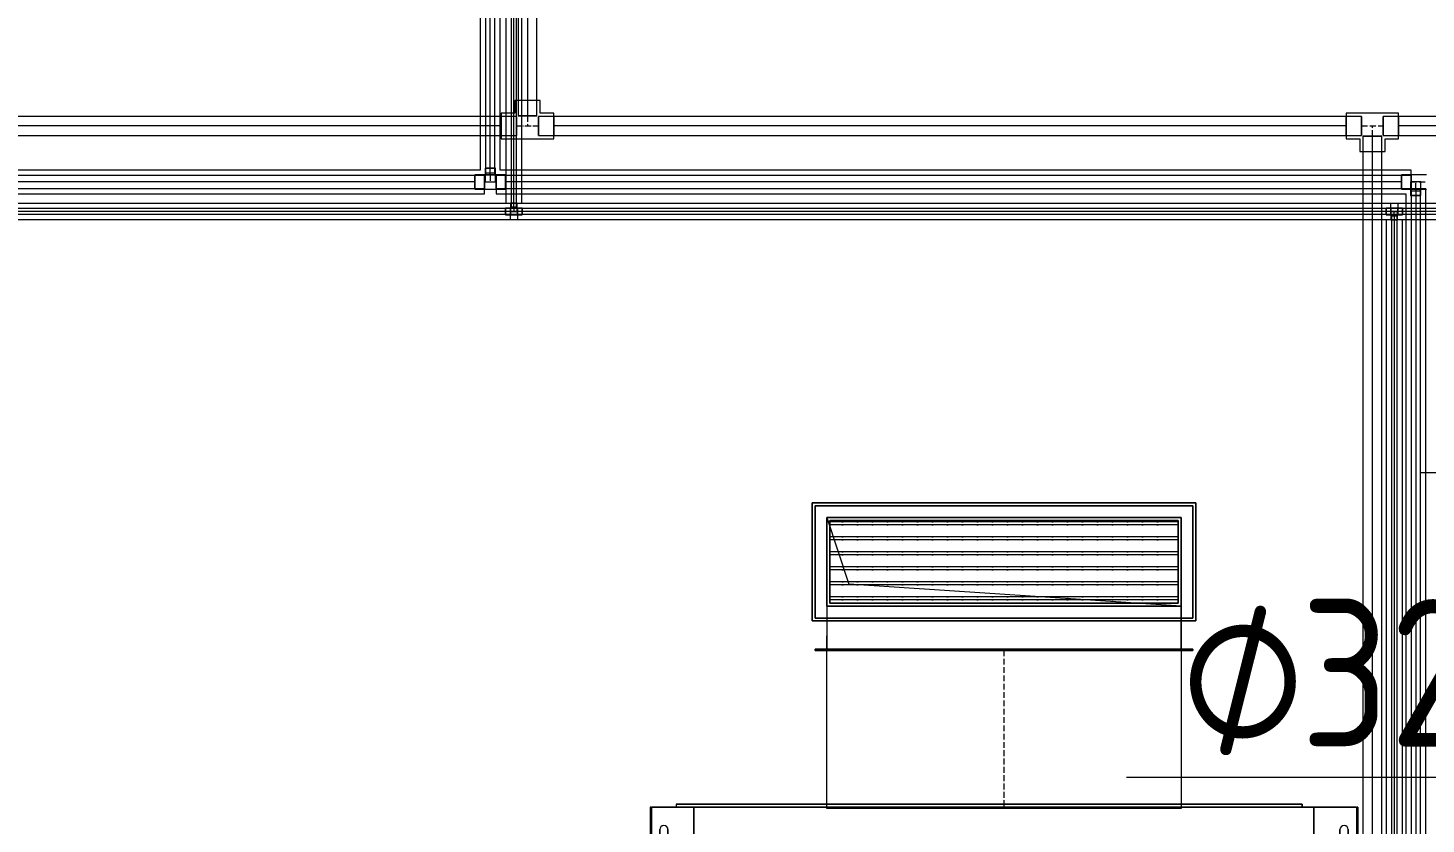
# Model space of a CAD drawing. Header units: millimetres. Extents: x -88595 to 880822, y -1054509 to -148035.
# Drawn here: x 430134 to 432502, y -244645 to -243296 of the extents above; entities that cross this region are included whole.
import ezdxf

# ---------------------------------------------------------------- set-up
doc = ezdxf.new("R2010")
doc.units = ezdxf.units.MM
doc.linetypes.add('$7$ADSK_Осевая', pattern=[14, 10, -2, 0, -2])
for name, color, linetype, lineweight in [('Воздуховоды', 7, 'Continuous', 18), ('Изоляция', 7, 'Continuous', 18), ('Марки', 7, 'Continuous', 20), ('Оборудование', 7, 'Continuous', 18), ('Трубопровод', 7, 'Continuous', 18), ('Трубопроводы', 7, 'Continuous', 18)]:
    doc.layers.add(name, color=color, linetype=linetype, lineweight=lineweight)
doc.styles.add('$1$GOST Common_9', font='GOST_Common.ttf', dxfattribs={"width": 0.9, "height": 250})
doc.styles.add('$5$GOST Common', font='GOST_Common.ttf', dxfattribs={"width": 0.9, "height": 250})

# ---------------------------------------------------------------- blocks, each defined once
blk = doc.blocks.new('$0$ADSK_Канальный блок кондиционера1 - AD242MJERAB-3267365-В_Координация_3 этаж ОВ3')
at = {"layer": 'Оборудование', "color": 150, "true_color": 0x0080ff}
for p, q in [((-599, 0), (-599, -72)), ((-597, 0), (-599, 0)), ((-597, 0), (-599, 0)), ((-599, 0), (-599, -72)), ((-597, 0), (-596, 0)), ((-597, 0), (-525, 0)), ((-597, 0), (-597, -72)), ((-525, 0), (-596, 0)), ((505, 5), (-555, 5)), ((-555, 5), (505, 5)), ((-555, 5), (-555, 0)), ((-555, 5), (-555, 0)), ((505, 0), (-555, 0)), ((-555, 0), (505, 0)), ((525, 0), (-525, 0)), ((-525, 0), (525, 0)), ((-525, 0), (-525, -697)), ((-525, 0), (-525, -697)), ((-525, -72), (-525, 0)), ((-525, 0), (-525, -72)), ((505, 0), (505, 5)), ((505, 5), (505, 0)), ((525, -697), (525, 0)), ((525, 0), (525, -697)), ((525, 0), (597, 0)), ((596, 0), (525, 0)), ((525, -72), (525, 0)), ((525, 0), (525, -72)), ((596, 0), (597, 0)), ((599, 0), (597, 0)), ((599, 0), (597, 0)), ((597, 0), (597, -72)), ((599, -72), (599, 0)), ((599, 0), (599, -72)), ((-583, -54), (-583, -38)), ((-583, -38), (-583, -54)), ((-569, -38), (-569, -54)), ((-569, -54), (-569, -38)), ((569, -38), (569, -54)), ((569, -54), (569, -38)), ((583, -54), (583, -38)), ((583, -38), (583, -54)), ((-599, -72), (-597, -72)), ((-599, -72), (-597, -72)), ((-525, -72), (-597, -72)), ((-596, -72), (-597, -72)), ((-596, -72), (-525, -72)), ((525, -72), (596, -72)), ((597, -72), (525, -72)), ((615, -87), (525, -87)), ((525, -87), (525, -287)), ((525, -287), (525, -87)), ((525, -87), (615, -87)), ((597, -72), (596, -72)), ((597, -72), (599, -72)), ((597, -72), (599, -72)), ((615, -287), (615, -87)), ((615, -87), (615, -287)), ((525, -287), (615, -287)), ((615, -287), (525, -287)), ((550, -414.5), (525, -414.5)), ((525, -414.5), (525, -439.5)), ((525, -414.5), (525, -439.5)), ((550, -439.5), (550, -414.5)), ((550, -439.5), (550, -414.5)), ((525, -439.5), (550, -439.5)), ((582, -506.25), (525, -506.25)), ((525, -506.25), (525, -515.75)), ((525, -506.25), (525, -515.75)), ((525, -515.75), (582, -515.75)), ((582, -515.75), (582, -506.25)), ((582, -515.75), (582, -506.25)), ((582, -573.06), (525, -573.06)), ((525, -573.06), (525, -588.94)), ((525, -573.06), (525, -588.94)), ((525, -588.94), (582, -588.94)), ((582, -588.94), (582, -573.06)), ((582, -588.94), (582, -573.06)), ((-599, -645), (-599, -697)), ((-597, -645), (-599, -645)), ((-597, -645), (-599, -645)), ((-599, -645), (-599, -697)), ((-597, -645), (-596, -645)), ((-597, -645), (-525, -645)), ((-597, -645), (-597, -697)), ((-525, -645), (-596, -645)), ((-525, -645), (-525, -697)), ((-525, -697), (-525, -645)), ((525, -645), (597, -645)), ((596, -645), (525, -645)), ((525, -645), (525, -697)), ((525, -697), (525, -645)), ((596, -645), (597, -645)), ((599, -645), (597, -645)), ((599, -645), (597, -645)), ((597, -645), (597, -697)), ((599, -697), (599, -645)), ((599, -645), (599, -697)), ((-583, -679), (-583, -663)), ((-583, -663), (-583, -679)), ((-569, -663), (-569, -679)), ((-569, -679), (-569, -663)), ((569, -663), (569, -679)), ((569, -679), (569, -663)), ((583, -679), (583, -663)), ((583, -663), (583, -679)), ((-599, -697), (-597, -697)), ((-599, -697), (-597, -697)), ((-525, -697), (-597, -697)), ((-596, -697), (-597, -697)), ((-596, -697), (-525, -697)), ((505, -697), (-555, -697)), ((-555, -697), (505, -697)), ((-555, -697), (-555, -720)), ((-555, -697), (-555, -720)), ((525, -697), (-525, -697)), ((-525, -697), (525, -697)), ((505, -720), (505, -697)), ((505, -697), (505, -720)), ((525, -697), (596, -697)), ((597, -697), (525, -697)), ((597, -697), (596, -697)), ((597, -697), (599, -697)), ((597, -697), (599, -697)), ((505, -720), (-555, -720)), ((-555, -720), (505, -720))]:
    blk.add_line(p, q, dxfattribs=at)
for centre, start, end in [((-576, -38), 360, 180), ((-576, -38), 360, 180), ((576, -38), 0, 180), ((576, -38), 0, 180), ((-576, -54), 180, 0), ((-576, -54), 180, 360), ((576, -54), 180, 360), ((576, -54), 180, 0), ((-576, -663), 0, 180), ((-576, -663), 0, 180), ((576, -663), 0, 180), ((576, -663), 0, 180), ((-576, -679), 180, 0), ((-576, -679), 180, 0), ((576, -679), 180, 0), ((576, -679), 180, 0)]:
    blk.add_arc(centre, 7, start, end, dxfattribs=at)
blk = doc.blocks.new('$0$ADSK_Решетка вентиляционная жалюзийная_Приточная2 - Решетка приточная_Однорядная-4279700-В_Координация_3 этаж ОВ3')
at = {"layer": 'Воздуховоды', "lineweight": 9, "true_color": 0xffffff}
h = blk.add_hatch(dxfattribs=at)
h.set_pattern_fill('FP_29', style=0, pattern_type=2)
h.set_pattern_definition([(180, (7207.025, 25279.722), (3e-15, 25.4), [25.4, 0, 0, 0]), (180, (7207.025, 25284.802), (3e-15, 25.4), [25.4, 0, 0, 0])])
h.paths.add_polyline_path([(7502, 25199.6), (7502, 25339.6), (6912, 25339.6), (6912, 25199.6)])
at = {"layer": 'Воздуховоды', "color": 140, "true_color": 0x1bb3e4}
for p, q in [((6882, 25169.6), (6882, 25369.6)), ((6882, 25369.6), (7532, 25369.6)), ((7532, 25369.6), (6882, 25369.6)), ((6882, 25369.6), (6882, 25169.6)), ((7532, 25369.6), (7532, 25169.6)), ((7532, 25169.6), (7532, 25369.6)), ((6907, 25194.6), (6907, 25344.6)), ((6907, 25344.6), (7507, 25344.6)), ((7507, 25344.6), (6907, 25344.6)), ((6907, 25344.6), (6907, 25194.6)), ((7502, 25339.6), (6912, 25339.6)), ((6912, 25339.6), (6912, 25199.6)), ((6912, 25199.6), (6912, 25339.6)), ((6912, 25339.6), (7502, 25339.6)), ((6912, 25199.6), (6912, 25339.6)), ((6912, 25339.6), (7502, 25339.6)), ((7502, 25339.6), (6912, 25339.6)), ((6912, 25339.6), (6912, 25199.6)), ((7502, 25199.6), (7502, 25339.6)), ((7502, 25339.6), (7502, 25199.6)), ((7502, 25339.6), (7502, 25199.6)), ((7502, 25199.6), (7502, 25339.6)), ((7507, 25344.6), (7507, 25194.6)), ((7507, 25194.6), (7507, 25344.6)), ((7507, 25194.6), (6907, 25194.6)), ((6907, 25194.6), (7507, 25194.6)), ((6912, 25199.6), (7502, 25199.6)), ((7502, 25199.6), (6912, 25199.6)), ((7502, 25199.6), (6912, 25199.6)), ((6912, 25199.6), (7502, 25199.6)), ((7532, 25169.6), (6882, 25169.6)), ((6882, 25169.6), (7532, 25169.6))]:
    blk.add_line(p, q, dxfattribs=at)
blk = doc.blocks.new('$0$ADSK_Отвод_Прямоугольный1 - Стандарт-4055406-В_Координация_3 этаж ОВ3')
at = {"layer": 'Воздуховоды', "color": 140, "true_color": 0x1bb3e4}
for p, q in [((6887, 23876.6), (7527, 23876.6)), ((7527, 23876.6), (6887, 23876.6)), ((6887, 23874.6), (6887, 23876.6)), ((6887, 23876.6), (6887, 23874.6)), ((6887, 23874.6), (7527, 23874.6)), ((7527, 23874.6), (6887, 23874.6)), ((6907, 23851.6), (6907, 23876.6)), ((6907, 23876.6), (7507, 23876.6)), ((7507, 23876.6), (6907, 23876.6)), ((6907, 23876.6), (6907, 23851.6)), ((6907, 23876.6), (7507, 23876.6)), ((7507, 23876.6), (6907, 23876.6)), ((6907, 23874.6), (6907, 23876.6)), ((6907, 23876.6), (6907, 23874.6)), ((6907, 23874.6), (7507, 23874.6)), ((7507, 23874.6), (6907, 23874.6)), ((7507, 23851.6), (7507, 23876.6)), ((7507, 23876.6), (7507, 23851.6)), ((7507, 23876.6), (7507, 23874.6)), ((7507, 23876.6), (7507, 23874.6)), ((7527, 23876.6), (7527, 23874.6)), ((7527, 23876.6), (7527, 23874.6)), ((6907, 23851.6), (6907, 23801.6)), ((6907, 23651.6), (6907, 23851.6)), ((7507, 23801.6), (7507, 23851.6)), ((7507, 23651.6), (7507, 23851.6)), ((7527, 23821.6), (6887, 23821.6)), ((6887, 23821.6), (6887, 23631.6)), ((6887, 23631.6), (6887, 23821.6)), ((6887, 23821.6), (7527, 23821.6)), ((7527, 23631.6), (7527, 23821.6)), ((7527, 23821.6), (7527, 23631.6)), ((6907, 23801.6), (6907, 23651.6)), ((6907, 23801.6), (7507, 23801.6)), ((6907, 23651.6), (6907, 23801.6)), ((6907, 23801.6), (7507, 23801.6)), ((7507, 23801.6), (6907, 23801.6)), ((6907, 23801.6), (6907, 23651.6)), ((7507, 23651.6), (7507, 23801.6)), ((7507, 23801.6), (7507, 23651.6)), ((7507, 23651.6), (7507, 23801.6)), ((6887, 23631.6), (7527, 23631.6)), ((7527, 23631.6), (6887, 23631.6)), ((6907, 23651.6), (7507, 23651.6)), ((7507, 23651.6), (6907, 23651.6)), ((7507, 23651.6), (6907, 23651.6)), ((6907, 23651.6), (7507, 23651.6))]:
    blk.add_line(p, q, dxfattribs=at)
blk = doc.blocks.new('$0$ADSK_M_Трубы - Диаметр_8-160846-В_Координация_3 этаж ОВ3')
at = {"layer": 'Марки'}
blk.add_line((0, 0), (8, 0), dxfattribs=at)

msp = doc.modelspace()

# ---------------------------------------------------------------- linework, layer by layer
at = {"layer": 'Воздуховоды', "color": 140, "true_color": 0x1bb3e4}
for p, q in [((432087.3, -244125.6), (431487.3, -244125.6)), ((431487.3, -244125.6), (431487.3, -244275.6)), ((431487.3, -244125.6), (431524.8, -244238.1)), ((432087.3, -244275.6), (432087.3, -244125.6)), ((432087.3, -244275.6), (431524.8, -244238.1)), ((431487.3, -244275.6), (432087.3, -244275.6)), ((432087.3, -244350.6), (431487.3, -244350.6)), ((431487.3, -244618.6), (431487.3, -244350.6)), ((432087.3, -244350.6), (432087.3, -244618.6)), ((432087.3, -244618.6), (431487.3, -244618.6))]:
    msp.add_line(p, q, dxfattribs=at)
at = {"layer": 'Воздуховоды', "color": 140, "linetype": '$7$ADSK_Осевая', "true_color": 0x1bb3e4}
msp.add_line((431787.3, -244350.6), (431787.3, -244618.6), dxfattribs=at)
at = {"layer": 'Изоляция', "color": 190, "true_color": 0x8000ff}
for p, q in [((430943.5, -238750.9), (430943.5, -243593.4)), ((430971, -243593.4), (430971, -238750.9)), ((431677.5, -243593.4), (425671.3, -243593.4)), ((430951.3, -243601.1), (430963.3, -243601.1)), ((430951.3, -243620.9), (430951.3, -243601.1)), ((430963.3, -243601.1), (430963.3, -243620.9)), ((436940.2, -243593.4), (431677.5, -243593.4)), ((432442.3, -243613.1), (432442.3, -243593.4)), ((432454.3, -243593.4), (432454.3, -243613.1)), ((425675, -243620.9), (431685.3, -243620.9)), ((431685.3, -243620.9), (436948, -243620.9)), ((432434.6, -243620.9), (432434.6, -245103.3)), ((432454.3, -243613.1), (432442.3, -243613.1)), ((432462.1, -245103.3), (432462.1, -243620.9))]:
    msp.add_line(p, q, dxfattribs=at)
at = {"layer": 'Изоляция', "color": 134, "true_color": 0x00a6a6}
for p, q in [((430900.3, -238836.8), (430900.3, -243537)), ((430934.2, -243537), (430934.2, -238836.8)), ((430900.3, -243537), (425731.3, -243537)), ((432476.6, -243537), (430934.2, -243537)), ((432476.6, -243566.6), (432476.6, -243537)), ((430907.2, -243545.1), (430927.4, -243545.1)), ((430907.3, -243577.2), (430907.3, -243545.3)), ((430927.3, -243545.3), (430927.3, -243577.2)), ((425738.2, -243577.2), (430907.3, -243577.2)), ((430927.3, -243577.2), (432467.6, -243577.2)), ((432467.6, -243577.2), (432467.6, -245157.4)), ((432501.5, -243569.1), (432474.5, -243569.1)), ((432501.5, -245157.4), (432501.5, -243569.1))]:
    msp.add_line(p, q, dxfattribs=at)
at = {"layer": 'Марки'}
msp.add_line((432492.5, -244049), (432728.3, -244049), dxfattribs=at)
at = {"layer": 'Трубопровод', "color": 24, "linetype": 'Continuous', "true_color": 0xa52900}
for p, q in [((430964.3, -238658.9), (430964.3, -243445.4)), ((430996.3, -243445.4), (430996.3, -238658.9)), ((430935.8, -243446.4), (426102.4, -243446.4)), ((430961.8, -243478.4), (430961.8, -243446.4)), ((430964.3, -243445.4), (430996.3, -243445.4)), ((430998.8, -243446.4), (430998.8, -243478.4)), ((432366.7, -243446.4), (431024.8, -243446.4)), ((432392.7, -243478.4), (432392.7, -243446.4)), ((432429.7, -243446.4), (432429.7, -243478.4)), ((436964.9, -243446.4), (432455.7, -243446.4)), ((426102.4, -243478.4), (430935.8, -243478.4)), ((431024.8, -243478.4), (432366.7, -243478.4)), ((432395.2, -243479.4), (432395.2, -245025.9)), ((432427.2, -243479.4), (432395.2, -243479.4)), ((432427.2, -245025.9), (432427.2, -243479.4)), ((432455.7, -243478.4), (436964.9, -243478.4))]:
    msp.add_line(p, q, dxfattribs=at)
at = {"layer": 'Трубопровод', "color": 24, "true_color": 0xa52900}
for p, q in [((430980.3, -238658.9), (430980.3, -243445.4)), ((430980.3, -238658.9), (430980.3, -243445.4)), ((430935.8, -243462.4), (426102.4, -243462.4)), ((430935.8, -243462.4), (426102.4, -243462.4)), ((432366.7, -243462.4), (431024.8, -243462.4)), ((432366.7, -243462.4), (431024.8, -243462.4)), ((436964.9, -243462.4), (432455.7, -243462.4)), ((436964.9, -243462.4), (432455.7, -243462.4)), ((432411.2, -245025.9), (432411.2, -243479.4)), ((432411.2, -245025.9), (432411.2, -243479.4))]:
    msp.add_line(p, q, dxfattribs=at)
at = {"layer": 'Трубопровод', "color": 190, "linetype": 'Continuous', "true_color": 0x8000ff}
for p, q in [((430952.5, -238750.9), (430952.5, -243601.1)), ((430962, -243601.1), (430962, -238750.9)), ((431685.3, -243602.4), (425671.3, -243602.4)), ((436940, -243602.4), (431685.3, -243602.4)), ((425671.3, -243611.9), (431685.3, -243611.9)), ((431685.3, -243611.9), (436940, -243611.9)), ((432443.6, -243613.1), (432443.6, -245103.3)), ((432453.1, -245103.3), (432453.1, -243613.1))]:
    msp.add_line(p, q, dxfattribs=at)
at = {"layer": 'Трубопровод', "color": 190, "true_color": 0x8000ff}
for p, q in [((430957.3, -243601.1), (430957.3, -238750.9)), ((430957.3, -243601.1), (430957.3, -238750.9)), ((431685.3, -243607.1), (425671.3, -243607.1)), ((431685.3, -243607.1), (425671.3, -243607.1)), ((436959.2, -243607.1), (431685.3, -243607.1)), ((436940, -243607.1), (431685.3, -243607.1)), ((432448.3, -243613.1), (432448.3, -245103.3)), ((432448.3, -243613.1), (432448.3, -245103.3))]:
    msp.add_line(p, q, dxfattribs=at)
at = {"layer": 'Трубопровод', "color": 134, "linetype": 'Continuous', "true_color": 0x00a6a6}
for p, q in [((430909.3, -238836.8), (430909.3, -243545.1)), ((430925.2, -243545.1), (430925.2, -238836.8)), ((430891.3, -243546), (425731.3, -243546)), ((432460.6, -243546), (430943.3, -243546)), ((425731.3, -243568.2), (430891.3, -243568.2)), ((430943.3, -243568.2), (432460.6, -243568.2)), ((432476.6, -243568.2), (432476.6, -243566.6)), ((432476.6, -243569.1), (432476.6, -245157.4)), ((432492.5, -245157.4), (432492.5, -243569.1))]:
    msp.add_line(p, q, dxfattribs=at)
at = {"layer": 'Трубопровод', "color": 134, "true_color": 0x00a6a6}
for p, q in [((430917.3, -243545.1), (430917.3, -238836.8)), ((430917.3, -243545.1), (430917.3, -238836.8)), ((430891.3, -243557.1), (425731.3, -243557.1)), ((430891.3, -243557.1), (425731.3, -243557.1)), ((432460.6, -243557.1), (430943.3, -243557.1)), ((432460.6, -243557.1), (430943.3, -243557.1)), ((432484.6, -243569.1), (432484.6, -245157.4)), ((432484.6, -243569.1), (432484.6, -245157.4))]:
    msp.add_line(p, q, dxfattribs=at)
at = {"layer": 'Трубопроводы', "color": 24, "true_color": 0xa52900}
for p, q in [((430958.8, -243419.4), (430958.8, -243440.9)), ((431001.8, -243419.4), (430958.8, -243419.4)), ((431001.8, -243419.4), (430958.8, -243419.4)), ((430964.3, -243419.4), (430964.3, -243445.4)), ((430980.3, -243419.4), (430964.3, -243419.4)), ((430980.3, -243419.4), (430964.3, -243419.4)), ((430996.3, -243419.4), (430980.3, -243419.4)), ((430996.3, -243419.4), (430980.3, -243419.4)), ((430996.3, -243445.4), (430996.3, -243419.4)), ((431001.8, -243440.9), (431001.8, -243419.4)), ((430958.8, -243440.9), (430935.8, -243440.9)), ((430935.8, -243440.9), (430935.8, -243483.9)), ((430935.8, -243440.9), (430935.8, -243483.9)), ((431024.8, -243440.9), (431001.8, -243440.9)), ((431024.8, -243483.9), (431024.8, -243440.9)), ((431024.8, -243483.9), (431024.8, -243440.9)), ((432392.7, -243440.9), (432366.7, -243440.9)), ((432366.7, -243440.9), (432366.7, -243483.9)), ((432366.7, -243440.9), (432366.7, -243483.9)), ((432429.7, -243440.9), (432392.7, -243440.9)), ((432455.7, -243440.9), (432429.7, -243440.9)), ((432455.7, -243483.9), (432455.7, -243440.9)), ((432455.7, -243483.9), (432455.7, -243440.9)), ((430961.8, -243446.4), (430935.8, -243446.4)), ((430935.8, -243478.4), (430935.8, -243446.4)), ((430935.8, -243478.4), (430935.8, -243446.4)), ((430961.8, -243446.4), (430961.8, -243478.4)), ((430961.8, -243446.4), (430961.8, -243478.4)), ((430980.3, -243445.4), (430964.3, -243445.4)), ((430996.3, -243445.4), (430980.3, -243445.4)), ((431001.8, -243446.4), (430998.8, -243446.4)), ((430998.8, -243450.7), (430998.8, -243446.4)), ((430998.8, -243450.7), (430998.8, -243446.4)), ((430998.8, -243478.4), (430998.8, -243450.7)), ((430998.8, -243478.4), (430998.8, -243450.7)), ((431024.8, -243446.4), (431001.8, -243446.4)), ((431024.8, -243446.4), (431024.8, -243478.4)), ((431024.8, -243446.4), (431024.8, -243478.4)), ((432392.7, -243446.4), (432366.7, -243446.4)), ((432366.7, -243478.4), (432366.7, -243446.4)), ((432366.7, -243478.4), (432366.7, -243446.4)), ((432392.7, -243446.4), (432392.7, -243478.4)), ((432392.7, -243446.4), (432392.7, -243478.4)), ((432455.7, -243446.4), (432429.7, -243446.4)), ((432429.7, -243474), (432429.7, -243446.4)), ((432429.7, -243474), (432429.7, -243446.4)), ((432455.7, -243446.4), (432455.7, -243478.4)), ((432455.7, -243446.4), (432455.7, -243478.4)), ((430935.8, -243478.4), (430961.8, -243478.4)), ((430935.8, -243483.9), (430961.8, -243483.9)), ((430961.8, -243483.9), (430998.8, -243483.9)), ((430998.8, -243478.4), (431024.8, -243478.4)), ((430998.8, -243483.9), (431024.8, -243483.9)), ((432366.7, -243478.4), (432392.7, -243478.4)), ((432366.7, -243483.9), (432389.7, -243483.9)), ((432389.7, -243483.9), (432389.7, -243505.4)), ((432395.2, -243479.4), (432395.2, -243505.4)), ((432395.2, -243479.4), (432411.2, -243479.4)), ((432411.2, -243479.4), (432427.2, -243479.4)), ((432427.2, -243505.4), (432427.2, -243479.4)), ((432429.7, -243478.4), (432429.7, -243474)), ((432429.7, -243478.4), (432429.7, -243474)), ((432429.7, -243478.4), (432432.7, -243478.4)), ((432432.7, -243478.4), (432455.7, -243478.4)), ((432432.7, -243483.9), (432455.7, -243483.9)), ((432432.7, -243505.4), (432432.7, -243483.9)), ((432389.7, -243505.4), (432432.7, -243505.4)), ((432389.7, -243505.4), (432432.7, -243505.4)), ((432395.2, -243505.4), (432411.2, -243505.4)), ((432395.2, -243505.4), (432411.2, -243505.4)), ((432411.2, -243505.4), (432427.2, -243505.4)), ((432411.2, -243505.4), (432427.2, -243505.4))]:
    msp.add_line(p, q, dxfattribs=at)
at = {"layer": 'Трубопроводы', "color": 24, "linetype": '$7$ADSK_Осевая', "true_color": 0xa52900}
for p, q in [((430961.8, -243462.4), (430998.8, -243462.4)), ((430980.3, -243445.4), (430980.3, -243462.4)), ((432392.7, -243462.4), (432429.7, -243462.4)), ((432411.2, -243479.4), (432411.2, -243462.4))]:
    msp.add_line(p, q, dxfattribs=at)
at = {"layer": 'Трубопроводы', "color": 134, "true_color": 0x00a6a6}
for p, q in [((430908.4, -243534.1), (430908.4, -243545.1)), ((430926.1, -243534.1), (430908.4, -243534.1)), ((430926.1, -243534.1), (430908.4, -243534.1)), ((430909.3, -243534.1), (430909.3, -243542.1)), ((430909.3, -243534.1), (430925.2, -243534.1)), ((430909.3, -243534.1), (430925.2, -243534.1)), ((430925.2, -243542.1), (430925.2, -243534.1)), ((430926.1, -243545.1), (430926.1, -243534.1)), ((430904.8, -243544.9), (430891.3, -243544.9)), ((430891.3, -243544.9), (430891.3, -243569.4)), ((430891.3, -243544.9), (430891.3, -243569.4)), ((430904.8, -243546), (430891.3, -243546)), ((430891.3, -243568.2), (430891.3, -243546)), ((430891.3, -243568.2), (430891.3, -243546)), ((430907.3, -243544.9), (430904.8, -243544.9)), ((430907.3, -243546), (430904.8, -243546)), ((430907.3, -243569.4), (430907.3, -243544.9)), ((430907.3, -243569.4), (430907.3, -243544.9)), ((430927.3, -243544.9), (430907.3, -243544.9)), ((430907.3, -243544.9), (430907.3, -243569.4)), ((430907.3, -243544.9), (430907.3, -243569.4)), ((430907.3, -243546), (430907.3, -243568.2)), ((430907.3, -243546), (430907.3, -243568.2)), ((430908.4, -243545.1), (430908.4, -243557.1)), ((430926.1, -243545.1), (430908.4, -243545.1)), ((430926.1, -243545.1), (430908.4, -243545.1)), ((430908.4, -243545.1), (430926.1, -243545.1)), ((430908.4, -243545.1), (430926.1, -243545.1)), ((430908.4, -243557.1), (430926.1, -243557.1)), ((430908.4, -243557.1), (430926.1, -243557.1)), ((430925.2, -243542.1), (430909.3, -243542.1)), ((430925.2, -243542.1), (430909.3, -243542.1)), ((430926.1, -243557.1), (430926.1, -243545.1)), ((430929.8, -243544.9), (430927.3, -243544.9)), ((430927.3, -243544.9), (430927.3, -243569.4)), ((430927.3, -243544.9), (430927.3, -243569.4)), ((430927.3, -243569.4), (430927.3, -243544.9)), ((430927.3, -243569.4), (430927.3, -243544.9)), ((430929.8, -243546), (430927.3, -243546)), ((430927.3, -243568.2), (430927.3, -243546)), ((430927.3, -243568.2), (430927.3, -243546)), ((430943.3, -243544.9), (430929.8, -243544.9)), ((430943.3, -243546), (430929.8, -243546)), ((430943.3, -243569.4), (430943.3, -243544.9)), ((430943.3, -243569.4), (430943.3, -243544.9)), ((430943.3, -243546), (430943.3, -243568.2)), ((430943.3, -243546), (430943.3, -243568.2)), ((432474.6, -243544.9), (432460.6, -243544.9)), ((432460.6, -243544.9), (432460.6, -243569.4)), ((432460.6, -243544.9), (432460.6, -243569.4)), ((432474.6, -243546), (432460.6, -243546)), ((432460.6, -243568.2), (432460.6, -243546)), ((432460.6, -243568.2), (432460.6, -243546)), ((432476.6, -243544.9), (432474.6, -243544.9)), ((432476.6, -243546), (432474.6, -243546)), ((432475.8, -243557.1), (432475.8, -243569.1)), ((432493.4, -243557.1), (432475.8, -243557.1)), ((432493.4, -243557.1), (432475.8, -243557.1)), ((432476.6, -243569.4), (432476.6, -243544.9)), ((432476.6, -243569.4), (432476.6, -243544.9)), ((432502.6, -243544.9), (432476.6, -243544.9)), ((432476.6, -243544.9), (432476.6, -243569.4)), ((432476.6, -243544.9), (432476.6, -243569.4)), ((432476.6, -243546), (432476.6, -243568.2)), ((432476.6, -243546), (432476.6, -243568.2)), ((432493.4, -243569.1), (432493.4, -243557.1)), ((430891.3, -243568.2), (430904.8, -243568.2)), ((430891.3, -243569.4), (430904.8, -243569.4)), ((430904.8, -243568.2), (430907.3, -243568.2)), ((430904.8, -243569.4), (430907.3, -243569.4)), ((430907.3, -243569.4), (430927.3, -243569.4)), ((430927.3, -243568.2), (430929.8, -243568.2)), ((430927.3, -243569.4), (430929.8, -243569.4)), ((430929.8, -243568.2), (430943.3, -243568.2)), ((430929.8, -243569.4), (430943.3, -243569.4)), ((432460.6, -243568.2), (432474.6, -243568.2)), ((432460.6, -243569.4), (432474.6, -243569.4)), ((432474.6, -243568.2), (432476.6, -243568.2)), ((432474.6, -243569.4), (432476.6, -243569.4)), ((432475.8, -243569.1), (432493.4, -243569.1)), ((432475.8, -243569.1), (432493.4, -243569.1)), ((432475.8, -243569.1), (432475.8, -243580.1)), ((432493.4, -243569.1), (432475.8, -243569.1)), ((432493.4, -243569.1), (432475.8, -243569.1)), ((432475.8, -243580.1), (432493.4, -243580.1)), ((432475.8, -243580.1), (432493.4, -243580.1)), ((432476.6, -243569.4), (432502.6, -243569.4)), ((432476.6, -243572.1), (432476.6, -243580.1)), ((432476.6, -243572.1), (432492.5, -243572.1)), ((432476.6, -243572.1), (432492.5, -243572.1)), ((432492.5, -243580.1), (432476.6, -243580.1)), ((432492.5, -243580.1), (432476.6, -243580.1)), ((432492.5, -243580.1), (432492.5, -243572.1)), ((432493.4, -243580.1), (432493.4, -243569.1))]:
    msp.add_line(p, q, dxfattribs=at)
at = {"layer": 'Трубопроводы', "color": 134, "linetype": '$7$ADSK_Осевая', "true_color": 0x00a6a6}
for p, q in [((430907.3, -243557.1), (430927.3, -243557.1)), ((430917.3, -243545.1), (430917.3, -243557.1)), ((432476.6, -243557.1), (432502.6, -243557.1)), ((432484.6, -243569.1), (432484.6, -243557.1))]:
    msp.add_line(p, q, dxfattribs=at)
at = {"layer": 'Трубопроводы', "color": 190, "true_color": 0x8000ff}
for p, q in [((430949.8, -243601.6), (430943.3, -243601.6)), ((430943.3, -243601.6), (430943.3, -243612.7)), ((430943.3, -243601.6), (430943.3, -243612.7)), ((430949.8, -243602.4), (430943.3, -243602.4)), ((430943.3, -243611.9), (430943.3, -243602.4)), ((430943.3, -243611.9), (430943.3, -243602.4)), ((430951.3, -243601.6), (430949.8, -243601.6)), ((430951.3, -243602.4), (430949.8, -243602.4)), ((430951.3, -243612.7), (430951.3, -243601.6)), ((430951.3, -243612.7), (430951.3, -243601.6)), ((430963.3, -243601.6), (430951.3, -243601.6)), ((430951.3, -243601.6), (430951.3, -243612.7)), ((430951.3, -243601.6), (430951.3, -243612.7)), ((430951.3, -243602.4), (430951.3, -243611.9)), ((430951.3, -243602.4), (430951.3, -243611.9)), ((430951.7, -243593.1), (430951.7, -243601.1)), ((430962.8, -243593.1), (430951.7, -243593.1)), ((430962.8, -243593.1), (430951.7, -243593.1)), ((430951.7, -243601.1), (430951.7, -243607.1)), ((430962.8, -243601.1), (430951.7, -243601.1)), ((430962.8, -243601.1), (430951.7, -243601.1)), ((430951.7, -243601.1), (430962.8, -243601.1)), ((430951.7, -243601.1), (430962.8, -243601.1)), ((430951.7, -243607.1), (430962.8, -243607.1)), ((430951.7, -243607.1), (430962.8, -243607.1)), ((430952.5, -243593.1), (430952.5, -243599.6)), ((430952.5, -243593.1), (430962, -243593.1)), ((430952.5, -243593.1), (430962, -243593.1)), ((430962, -243599.6), (430952.5, -243599.6)), ((430962, -243599.6), (430952.5, -243599.6)), ((430962, -243599.6), (430962, -243593.1)), ((430962.8, -243601.1), (430962.8, -243593.1)), ((430962.8, -243607.1), (430962.8, -243601.1)), ((430964.8, -243601.6), (430963.3, -243601.6)), ((430963.3, -243601.6), (430963.3, -243612.7)), ((430963.3, -243601.6), (430963.3, -243612.7)), ((430963.3, -243612.7), (430963.3, -243601.6)), ((430963.3, -243612.7), (430963.3, -243601.6)), ((430964.8, -243602.4), (430963.3, -243602.4)), ((430963.3, -243611.9), (430963.3, -243602.4)), ((430963.3, -243611.9), (430963.3, -243602.4)), ((430971.3, -243601.6), (430964.8, -243601.6)), ((430971.3, -243602.4), (430964.8, -243602.4)), ((430971.3, -243612.7), (430971.3, -243601.6)), ((430971.3, -243612.7), (430971.3, -243601.6)), ((430971.3, -243602.4), (430971.3, -243611.9)), ((430971.3, -243602.4), (430971.3, -243611.9)), ((432440.8, -243601.6), (432434.3, -243601.6)), ((432434.3, -243601.6), (432434.3, -243612.7)), ((432434.3, -243601.6), (432434.3, -243612.7)), ((432440.8, -243602.4), (432434.3, -243602.4)), ((432434.3, -243611.9), (432434.3, -243602.4)), ((432434.3, -243611.9), (432434.3, -243602.4)), ((432442.3, -243601.6), (432440.8, -243601.6)), ((432442.3, -243602.4), (432440.8, -243602.4)), ((432442.3, -243612.7), (432442.3, -243601.6)), ((432442.3, -243612.7), (432442.3, -243601.6)), ((432454.3, -243601.6), (432442.3, -243601.6)), ((432442.3, -243601.6), (432442.3, -243612.7)), ((432442.3, -243601.6), (432442.3, -243612.7)), ((432442.3, -243602.4), (432442.3, -243611.9)), ((432442.3, -243602.4), (432442.3, -243611.9)), ((432442.7, -243607.1), (432442.7, -243613.1)), ((432453.9, -243607.1), (432442.7, -243607.1)), ((432453.9, -243607.1), (432442.7, -243607.1)), ((432453.9, -243613.1), (432453.9, -243607.1)), ((432455.8, -243601.6), (432454.3, -243601.6)), ((432454.3, -243601.6), (432454.3, -243612.7)), ((432454.3, -243601.6), (432454.3, -243612.7)), ((432454.3, -243612.7), (432454.3, -243601.6)), ((432454.3, -243612.7), (432454.3, -243601.6)), ((432455.8, -243602.4), (432454.3, -243602.4)), ((432454.3, -243611.9), (432454.3, -243602.4)), ((432454.3, -243611.9), (432454.3, -243602.4)), ((432462.3, -243601.6), (432455.8, -243601.6)), ((432462.3, -243602.4), (432455.8, -243602.4)), ((432462.3, -243612.7), (432462.3, -243601.6)), ((432462.3, -243612.7), (432462.3, -243601.6)), ((432462.3, -243602.4), (432462.3, -243611.9)), ((432462.3, -243602.4), (432462.3, -243611.9)), ((430943.3, -243611.9), (430949.8, -243611.9)), ((430943.3, -243612.7), (430949.8, -243612.7)), ((430949.8, -243611.9), (430951.3, -243611.9)), ((430949.8, -243612.7), (430951.3, -243612.7)), ((430951.3, -243612.7), (430963.3, -243612.7)), ((430963.3, -243611.9), (430964.8, -243611.9)), ((430963.3, -243612.7), (430964.8, -243612.7)), ((430964.8, -243611.9), (430971.3, -243611.9)), ((430964.8, -243612.7), (430971.3, -243612.7)), ((432434.3, -243611.9), (432440.8, -243611.9)), ((432434.3, -243612.7), (432440.8, -243612.7)), ((432440.8, -243611.9), (432442.3, -243611.9)), ((432440.8, -243612.7), (432442.3, -243612.7)), ((432442.3, -243612.7), (432454.3, -243612.7)), ((432442.7, -243613.1), (432453.9, -243613.1)), ((432442.7, -243613.1), (432453.9, -243613.1)), ((432442.7, -243613.1), (432442.7, -243621.1)), ((432453.9, -243613.1), (432442.7, -243613.1)), ((432453.9, -243613.1), (432442.7, -243613.1)), ((432442.7, -243621.1), (432453.9, -243621.1)), ((432442.7, -243621.1), (432453.9, -243621.1)), ((432443.6, -243614.6), (432443.6, -243621.1)), ((432443.6, -243614.6), (432453.1, -243614.6)), ((432443.6, -243614.6), (432453.1, -243614.6)), ((432453.1, -243621.1), (432443.6, -243621.1)), ((432453.1, -243621.1), (432443.6, -243621.1)), ((432453.1, -243621.1), (432453.1, -243614.6)), ((432453.9, -243621.1), (432453.9, -243613.1)), ((432454.3, -243611.9), (432455.8, -243611.9)), ((432454.3, -243612.7), (432455.8, -243612.7)), ((432455.8, -243611.9), (432462.3, -243611.9)), ((432455.8, -243612.7), (432462.3, -243612.7))]:
    msp.add_line(p, q, dxfattribs=at)
at = {"layer": 'Трубопроводы', "color": 190, "linetype": '$7$ADSK_Осевая', "true_color": 0x8000ff}
for p, q in [((430951.3, -243607.1), (430963.3, -243607.1)), ((430957.3, -243601.1), (430957.3, -243607.1)), ((432442.3, -243607.1), (432454.3, -243607.1)), ((432448.3, -243613.1), (432448.3, -243607.1))]:
    msp.add_line(p, q, dxfattribs=at)

# ---------------------------------------------------------------- block references
at = {"layer": 'Воздуховоды', "color": 140, "true_color": 0x1bb3e4}
msp.add_blockref('$0$ADSK_Решетка вентиляционная жалюзийная_Приточная2 - Решетка приточная_Однорядная-4279700-В_Координация_3 этаж ОВ3', (424580.2, -269470.2), dxfattribs=at)
at = {"layer": 'Воздуховоды', "color": 140, "true_color": 0x1bb3e4, "rotation": 180}
msp.add_blockref('$0$ADSK_Отвод_Прямоугольный1 - Стандарт-4055406-В_Координация_3 этаж ОВ3', (438994.3, -220474.1), dxfattribs=at)
at = {"layer": 'Марки', "xscale": 99.99999999999993, "yscale": 99.99999999999993, "zscale": 99.99999999999993}
msp.add_blockref('$0$ADSK_M_Трубы - Диаметр_8-160846-В_Координация_3 этаж ОВ3', (431994.8, -244565.2), dxfattribs=at)
at = {"layer": 'Оборудование', "color": 150, "true_color": 0x0080ff}
msp.add_blockref('$0$ADSK_Канальный блок кондиционера1 - AD242MJERAB-3267365-В_Координация_3 этаж ОВ3', (431787.3, -244616.1), dxfattribs=at)

# ---------------------------------------------------------------- texts
at = {"layer": 'Марки', "lineweight": 9, "char_height": 250, "attachment_point": 1}
for s, insert, width, style in [('32', (432289.4, -244263.7), 389.62, '$5$GOST Common'), ('\\fGOST Common|b0|i0|c254|p34|;\\W.9;⌀', (432087, -244263.7), 245.316, '$1$GOST Common_9')]:
    msp.add_mtext(s, dxfattribs=dict(at, insert=insert, width=width, style=style))

doc.saveas('drawing.dxf')
